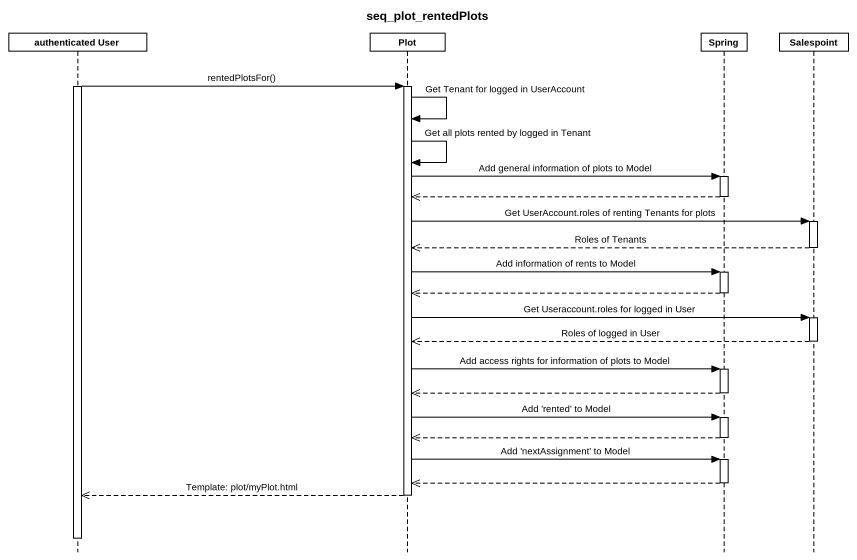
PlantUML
@startuml
title seq_plot_rentedPlots
hide footbox
participant "authenticated User" as authenticated_User
participant Plot
participant Spring
participant Salespoint

activate authenticated_User
authenticated_User -> Plot : rentedPlotsFor()
activate Plot
Plot -> Plot : Get Tenant for logged in UserAccount
Plot -> Plot : Get all plots rented by logged in Tenant
Plot -> Spring : Add general information of plots to Model
activate Spring
Spring -->> Plot
deactivate Spring
Plot -> Salespoint : Get UserAccount.roles of renting Tenants for plots
activate Salespoint
Salespoint -->> Plot : Roles of Tenants
deactivate Salespoint
Plot -> Spring : Add information of rents to Model
activate Spring
Spring -->> Plot
deactivate Spring
Plot -> Salespoint : Get Useraccount.roles for logged in User
activate Salespoint
Salespoint -->> Plot : Roles of logged in User
deactivate Salespoint
Plot -> Spring : Add access rights for information of plots to Model
activate Spring
Spring -->> Plot
deactivate Spring
Plot -> Spring : Add 'rented' to Model
activate Spring
Spring -->> Plot
deactivate Spring
Plot -> Spring : Add 'nextAssignment' to Model
activate Spring
Spring -->> Plot
deactivate Spring
Plot -->> authenticated_User : Template: plot/myPlot.html
deactivate Plot
deactivate authenticated_User
@enduml
